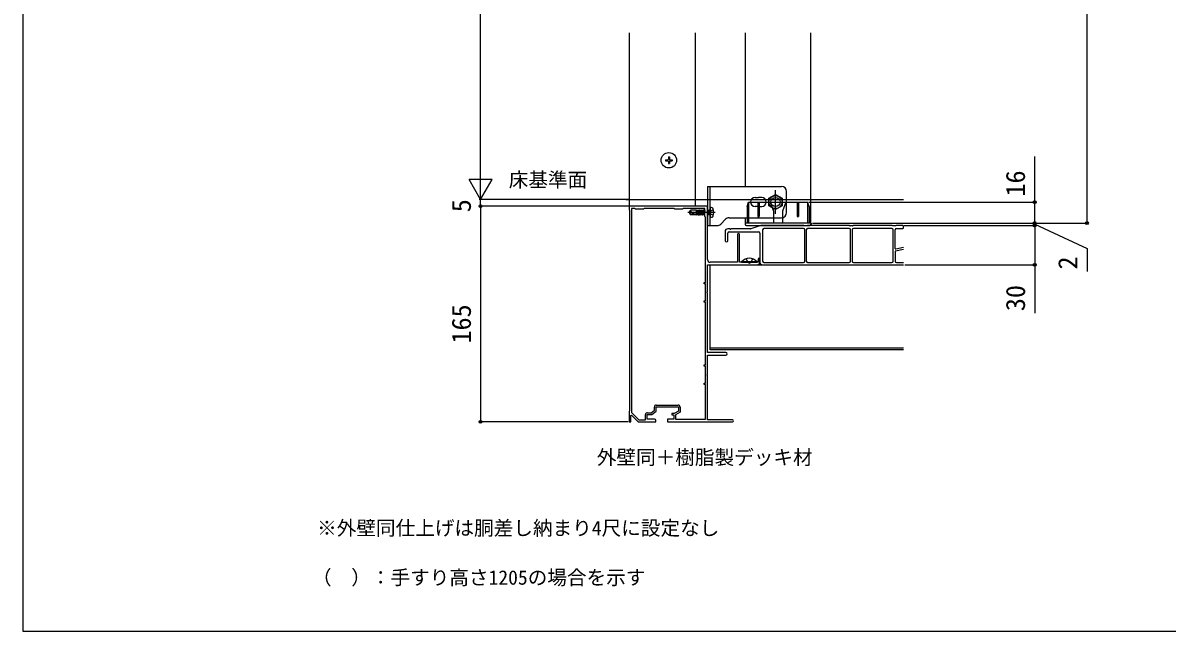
# Model space of a CAD drawing. Units: millimetres, scale not verified. Extents: x -875 to 875, y -1303 to 1295.
# Drawn here: x -875 to 0, y -1303 to -838 of the extents above; entities that cross this region are included whole.
import ezdxf
from ezdxf.enums import TextEntityAlignment as Align

# ---------------------------------------------------------------- set-up
doc = ezdxf.new("R2010")
doc.units = ezdxf.units.MM
doc.header["$LTSCALE"] = 8
for name, color, linetype in [('0-1_USER1', 3, 'Continuous'), ('0-2_YKK_11', 7, 'Continuous'), ('0-4_YKK_12', 2, 'Continuous'), ('0-5_YKK_13', 4, 'Continuous'), ('0-6_YKK_D', 6, 'Continuous'), ('0-7_YKK_ZWAK', 7, 'Continuous')]:
    doc.layers.add(name, color=color, linetype=linetype)
doc.styles.add('ＭＳ ゴシック', font='')
doc.styles.get('ＭＳ ゴシック').set_extended_font_data('MS Gothic')

msp = doc.modelspace()

# ---------------------------------------------------------------- linework, layer by layer
at = {"layer": '0-2_YKK_11'}
for p, q in [((-311.5, -1020.7), (-311.5, -1018.3)), ((-390.6, -1129.9), (-373.9, -1129.9))]:
    msp.add_line(p, q, dxfattribs=at)
for points in [[(-351.5, -1018.7), (-351.5, -977.7), (-373.042, -977.7), (-373.225, -977.82), (-373.775, -977.82), (-373.958, -977.7), (-394.042, -977.7), (-394.225, -977.82), (-394.775, -977.82), (-394.958, -977.7), (-403.042, -977.7), (-403.225, -977.82), (-403.775, -977.82), (-403.958, -977.7), (-411.5, -977.7), (-411.5, -980.7), (-411.2, -981)], [(-409.6, -979.5), (-409.6, -1135.572), (-403.885, -1141.2), (-398.9, -1141.2), (-398.9, -1137.2)], [(-372.4, -1131.4), (-372.4, -1135.254), (-375.9, -1137.254), (-375.9, -1140.7), (-353, -1140.7), (-353, -1114.2), (-354, -1114.2), (-354, -1113.2), (-353, -1113.2), (-353, -1100.2), (-354, -1100.2), (-354, -1099.2), (-353, -1099.2), (-353, -1051.2), (-354, -1051.2), (-354, -1050.2), (-353, -1050.2), (-353, -1037.2), (-354, -1037.2), (-354, -1036.2), (-353, -1036.2), (-353, -986.2), (-353.5, -985.7), (-353.5, -979.7), (-370, -979.7), (-370.5, -980.2), (-376.5, -980.2), (-377.2, -979.5), (-391.3, -979.5), (-391.5, -979.7), (-400, -979.7), (-400.5, -980.2), (-406.5, -980.2), (-407.2, -979.5), (-409.6, -979.5)], [(-411.2, -981), (-411.2, -1134.4), (-411.5, -1134.7), (-411.5, -1142.7), (-410, -1142.7), (-410, -1137.8), (-409.632, -1137.646), (-404.5, -1142.7), (-391, -1142.7), (-391, -1141.7)], [(-328.5, -999.4), (-328.5, -1020.7), (-349.5, -1020.7)], [(-312.7, -1018.3), (-312.7, -1020.7), (-319.042, -1020.7), (-319.225, -1020.82), (-319.775, -1020.82), (-319.958, -1020.7), (-327.1, -1020.7), (-327.1, -999.4)], [(-337.5, -1089.7), (-351.5, -1089.7), (-351.5, -1044.158), (-351.62, -1043.975), (-351.62, -1043.425), (-351.5, -1043.242), (-351.5, -1022.7), (-313.5, -1022.7)], [(-332.3, -1141.1), (-351.5, -1141.1), (-351.5, -1107.158), (-351.62, -1106.975), (-351.62, -1106.425), (-351.5, -1106.242), (-351.5, -1091.7), (-337.5, -1091.7)], [(-392, -1140.7), (-397.6, -1140.7), (-397.6, -1137), (-394.1, -1137), (-390.8, -1134.5), (-390.8, -1131.2), (-373.7, -1131.2), (-373.7, -1134.5), (-377.025, -1136.4), (-378.7, -1136.4), (-378.7, -1137.3), (-377.2, -1137.3), (-377.2, -1140.7), (-382, -1140.7), (-382, -1142.7), (-355.958, -1142.7), (-355.775, -1142.58), (-355.225, -1142.58), (-355.042, -1142.7), (-338.958, -1142.7), (-338.775, -1142.58), (-338.225, -1142.58), (-338.042, -1142.7), (-332.3, -1142.7)], [(-397.4, -1135.7), (-394.537, -1135.7), (-392.1, -1133.854), (-392.1, -1131.4)]]:
    msp.add_lwpolyline(points, dxfattribs=at)
for centre, radius, start, end in [((-327.8, -999.4), 0.7, 90.00001, 179.99999), ((-327.8, -999.4), 0.7, 0.00001, 89.99999), ((-349.5, -1018.7), 2, 180.00001, 269.99999), ((-313.5, -1020.7), 2, 270.00001, 359.99999), ((-312.1, -1018.3), 0.6, 90.00001, 179.99999), ((-312.1, -1018.3), 0.6, 0.00001, 89.99999), ((-337.5, -1090.7), 1, 0.00001, 89.99999), ((-337.5, -1090.7), 1, 270.00001, 359.99999), ((-397.4, -1137.2), 1.5, 90.00001, 179.99999), ((-390.6, -1131.4), 1.5, 90.00001, 179.99999), ((-373.9, -1131.4), 1.5, 0.00001, 89.99999), ((-392, -1141.7), 1, 0.00001, 89.99999), ((-332.3, -1141.9), 0.8, 0.00001, 89.99999), ((-332.3, -1141.9), 0.8, 270.00001, 359.99999)]:
    msp.add_arc(centre, radius, start, end, dxfattribs=at)
at = {"layer": '0-4_YKK_12'}
for p, q in [((-361, -845.2), (-361, -977.7)), ((-322.5, -962.7), (-322.5, -845.2)), ((-272.5, -990.7), (-272.5, -845.2)), ((-413.806, -972.7), (-201.5, -972.7)), ((-322.5, -990.7), (-322.5, -986.7)), ((-349.5, -1022.7), (-201.5, -1022.7)), ((-201.5, -1086.5), (-349.5, -1086.5))]:
    msp.add_line(p, q, dxfattribs=at)
for points in [[(-361, -977.7), (-411, -977.7), (-411, -845.2)], [(-201.5, -1087.7), (-349.5, -1087.7), (-349.5, -1022.7)]]:
    msp.add_lwpolyline(points, dxfattribs=at)
at = {"layer": '0-5_YKK_13'}
for p, q in [((-383.5, -942.35), (-383.5, -943.05)), ((-383.5, -942.35), (-381.85, -942.35)), ((-383.5, -943.05), (-381.85, -943.05)), ((-381.35, -940.2), (-380.65, -940.2)), ((-381.35, -940.2), (-381.35, -941.85)), ((-381.35, -943.55), (-381.35, -945.2)), ((-380.65, -940.2), (-380.65, -941.85)), ((-380.65, -943.55), (-380.65, -945.2)), ((-380.15, -942.35), (-378.5, -942.35)), ((-380.15, -943.05), (-378.5, -943.05)), ((-378.5, -942.35), (-378.5, -943.05)), ((-381.35, -945.2), (-380.65, -945.2)), ((-351.5, -962.7), (-295, -962.7)), ((-351.5, -962.7), (-351.5, -992.7)), ((-349.5, -992.7), (-349.5, -962.7)), ((-315, -971.2), (-312.5, -971.2)), ((-310, -971.2), (-312.5, -971.2)), ((-299.5, -983.7), (-299.5, -965.7)), ((-291, -982.7), (-291, -966.7)), ((-348.021, -979.096), (-349.5, -978.7)), ((-349.5, -978.7), (-349.5, -986.7)), ((-321.2, -977.997), (-320, -974.7)), ((-321.2, -977.997), (-321.2, -990.7)), ((-320, -974.7), (-320, -990.7)), ((-320, -974.7), (-303.5, -974.7)), ((-312.5, -978.2), (-315, -978.2)), ((-313, -974.7), (-313, -985.7)), ((-312.5, -978.2), (-310, -978.2)), ((-312, -974.7), (-312, -985.7)), ((-308.5, -974.7), (-290.5, -974.7)), ((-303.5, -974.7), (-301, -981.7)), ((-291.5, -974.7), (-294, -981.7)), ((-283, -974.7), (-283, -985.7)), ((-282, -974.7), (-282, -985.7)), ((-273.8, -977.997), (-275, -974.7)), ((-273.8, -977.997), (-273.8, -990.7)), ((-345.7, -982.7), (-366.5, -982.7)), ((-365.5, -982.7), (-364.438, -981)), ((-365.5, -982.7), (-364.438, -984.4)), ((-365.273, -982.604), (-360, -984.017)), ((-360, -981), (-364.438, -981)), ((-360, -984.4), (-364.438, -984.4)), ((-360, -984.4), (-360, -981)), ((-359.8, -981.225), (-360, -981)), ((-359.37, -984.8), (-360, -981.455)), ((-359.47, -984.8), (-360, -981.986)), ((-360, -983.545), (-359.831, -984.175)), ((-360, -984.175), (-359.831, -984.175)), ((-359.831, -984.175), (-359.47, -984.8)), ((-359.8, -981.225), (-359.222, -981.225)), ((-359.01, -984.175), (-359.8, -981.225)), ((-359.47, -984.8), (-359.37, -984.8)), ((-359.01, -984.175), (-359.37, -984.8)), ((-359.222, -981.225), (-358.431, -984.175)), ((-359.01, -984.175), (-358.431, -984.175)), ((-358.07, -984.8), (-358.861, -980.6)), ((-357.97, -984.8), (-358.761, -980.6)), ((-358.4, -981.225), (-358.761, -980.6)), ((-358.431, -984.175), (-358.07, -984.8)), ((-357.61, -984.175), (-358.4, -981.225)), ((-358.4, -981.225), (-357.822, -981.225)), ((-358.07, -984.8), (-357.97, -984.8)), ((-357.61, -984.175), (-357.97, -984.8)), ((-357.822, -981.225), (-357.031, -984.175)), ((-357.61, -984.175), (-355.631, -984.175)), ((-356.67, -984.8), (-357.461, -980.6)), ((-356.57, -984.8), (-357.361, -980.6)), ((-357, -981.225), (-357.361, -980.6)), ((-357.031, -984.175), (-356.67, -984.8)), ((-356.21, -984.175), (-357, -981.225)), ((-357, -981.225), (-356.422, -981.225)), ((-356.67, -984.8), (-356.57, -984.8)), ((-356.21, -984.175), (-356.57, -984.8)), ((-356.422, -981.225), (-356.061, -980.6)), ((-356.422, -981.225), (-355.631, -984.175)), ((-355.27, -984.8), (-356.061, -980.6)), ((-356.061, -980.6), (-355.961, -980.6)), ((-355.17, -984.8), (-355.961, -980.6)), ((-355.6, -981.225), (-355.961, -980.6)), ((-354.81, -984.175), (-355.6, -981.225)), ((-355.6, -981.225), (-355.022, -981.225)), ((-354.81, -984.175), (-355.17, -984.8)), ((-355.022, -981.225), (-354.661, -980.6)), ((-355.022, -981.225), (-354.231, -984.175)), ((-354.81, -984.175), (-354.231, -984.175)), ((-353.87, -984.8), (-354.661, -980.6)), ((-354.661, -980.6), (-354.561, -980.6)), ((-353.77, -984.8), (-354.561, -980.6)), ((-354.2, -981.225), (-354.561, -980.6)), ((-354.231, -984.175), (-353.87, -984.8)), ((-353.5, -983.838), (-354.2, -981.225)), ((-354.2, -981.225), (-353.622, -981.225)), ((-353.87, -984.8), (-353.77, -984.8)), ((-353.5, -984.332), (-353.77, -984.8)), ((-353.622, -981.225), (-353.5, -981.014)), ((-353.622, -981.225), (-353.5, -981.679)), ((-350.97, -984.8), (-351.5, -981.986)), ((-351.07, -984.8), (-351.5, -982.518)), ((-351.5, -983.919), (-351.431, -984.175)), ((-351.5, -984.175), (-351.431, -984.175)), ((-351.4, -981.225), (-350.822, -981.225)), ((-350.61, -984.175), (-350.97, -984.8)), ((-350.822, -981.225), (-350.461, -980.6)), ((-350.822, -981.225), (-350.031, -984.175)), ((-350.61, -984.175), (-350, -984.175)), ((-350.461, -980.6), (-350.361, -980.6)), ((-350, -983.049), (-350.461, -980.6)), ((-350, -981.225), (-350.361, -980.6)), ((-350, -982.517), (-350.361, -980.6)), ((-349.9, -981), (-350, -981)), ((-350, -984.4), (-350, -981)), ((-349.9, -984.4), (-350, -984.4)), ((-348.864, -981.442), (-349.533, -982.7)), ((-348.021, -986.304), (-349.5, -986.7)), ((-346.933, -980.5), (-348.864, -981.442)), ((-337.672, -987.872), (-341.328, -991.528)), ((-334.843, -986.7), (-295, -986.7)), ((-313, -985.7), (-312, -985.7)), ((-301, -981.7), (-301, -990.7)), ((-294, -981.7), (-294, -990.7)), ((-283, -985.7), (-282, -985.7)), ((-351.5, -992.7), (-344.157, -992.7)), ((-338, -997.2), (-338, -1004.2)), ((-334.52, -995.2), (-336, -995.2)), ((-335, -997.4), (-312.5, -997.4)), ((-318.576, -995.2), (-333.48, -995.2)), ((-322.7, -990.7), (-322.7, -991.7)), ((-272.3, -990.7), (-322.7, -990.7)), ((-321.7, -992.7), (-273.3, -992.7)), ((-310.573, -992.723), (-318.427, -995.177)), ((-278.073, -992.7), (-310.424, -992.7)), ((-309.3, -995.9), (-309.3, -1019.9)), ((-278.1, -994.9), (-308.3, -994.9)), ((-277.57, -992.829), (-277.93, -992.721)), ((-275.573, -992.85), (-277.427, -992.85)), ((-277.1, -1019.9), (-277.1, -995.9)), ((-275.9, -995.9), (-275.9, -1019.9)), ((-275.07, -992.721), (-275.43, -992.829)), ((-243.073, -992.7), (-274.927, -992.7)), ((-243.1, -994.9), (-274.9, -994.9)), ((-272.3, -990.7), (-272.3, -991.7)), ((-242.57, -992.829), (-242.93, -992.721)), ((-240.573, -992.85), (-242.427, -992.85)), ((-242.1, -1019.9), (-242.1, -995.9)), ((-240.9, -995.9), (-240.9, -1019.9)), ((-240.07, -992.721), (-240.43, -992.829)), ((-210.323, -992.7), (-239.927, -992.7)), ((-210.5, -994.9), (-239.9, -994.9)), ((-209.82, -992.829), (-210.18, -992.721)), ((-207.823, -992.85), (-209.677, -992.85)), ((-209.5, -1019.9), (-209.5, -995.9)), ((-208, -1010.09), (-208, -995.9)), ((-207.32, -992.721), (-207.68, -992.829)), ((-202, -992.7), (-207.177, -992.7)), ((-207, -994.9), (-202, -994.9)), ((-201.5, -994.4), (-201.5, -993.2)), ((-336, -1004.2), (-336, -998.4)), ((-311.5, -998.4), (-311.5, -1020.7)), ((-208, -1012.64), (-208, -1019.9)), ((-201.5, -1010.93), (-207.598, -1012.149)), ((-201.5, -1009.4), (-207.402, -1010.58)), ((-325.4, -1020.452), (-325.4, -1020.7)), ((-313.6, -1020.452), (-325.4, -1020.452)), ((-325.4, -1020.7), (-313.6, -1020.7)), ((-322, -1018.117), (-320.645, -1020.835)), ((-319.5, -1021.444), (-320.645, -1020.835)), ((-319.5, -1021.444), (-318.355, -1020.835)), ((-317, -1018.117), (-318.355, -1020.835)), ((-313.6, -1020.452), (-313.6, -1020.7)), ((-309.5, -1022.7), (-201.5, -1022.7)), ((-308.3, -1020.9), (-278.1, -1020.9)), ((-274.9, -1020.9), (-243.1, -1020.9)), ((-239.9, -1020.9), (-210.5, -1020.9)), ((-207, -1020.9), (-201.5, -1020.9))]:
    msp.add_line(p, q, dxfattribs=at)
msp.add_lwpolyline([(-299.5, -980.474), (-304.5, -977.587), (-304.5, -971.813), (-299.5, -968.927), (-294.5, -971.813), (-294.5, -977.587)], close=True, dxfattribs=at)
for points in [[(-291.5, -974.7), (-275, -974.7), (-275, -990.7)], [(-359.222, -981.225), (-358.861, -980.6), (-358.761, -980.6)], [(-357.822, -981.225), (-357.461, -980.6), (-357.361, -980.6)], [(-355.631, -984.175), (-355.27, -984.8), (-355.17, -984.8)], [(-350.61, -984.175), (-351.4, -981.225), (-351.5, -981.052)], [(-351.431, -984.175), (-351.07, -984.8), (-350.97, -984.8)], [(-346.933, -984.9), (-348.864, -983.958), (-349.533, -982.7)]]:
    msp.add_lwpolyline(points, dxfattribs=at)
for centre, radius in [((-381, -942.7), 5.9), ((-299.5, -974.7), 5), ((-299.5, -974.7), 3.5)]:
    msp.add_circle(centre, radius, dxfattribs=at)
for centre, radius, start, end in [((-381.85, -941.85), 0.5, 270, 0), ((-381.85, -943.55), 0.5, 0, 90), ((-380.15, -941.85), 0.5, 180, 270), ((-380.15, -943.55), 0.5, 90, 180), ((-315, -974.7), 3.5, 90, 270), ((-310, -974.7), 3.5, 270, 90), ((-295, -966.7), 4, 0, 90), ((-348.383, -980.449), 1.4, 14.32332, 75), ((-365.325, -982.797), 0.2, 75, 148), ((-366.407, -982.54), 2.5, 350.31336, 38.01351), ((-349.9, -980.6), 0.4, 270, 0), ((-349.9, -984.8), 0.4, 0, 90), ((-348.383, -984.951), 1.4, 285, 345.67668), ((-357.2, -982.7), 10.5, 345.67668, 14.32332), ((-334.843, -990.7), 4, 90, 134.99992), ((-295, -982.7), 4, 270, 0), ((-344.157, -988.7), 4, 270, 314.99992), ((-336, -997.2), 2, 90, 180), ((-335, -998.4), 1, 90, 180), ((-334.52, -995.5), 0.3, 30, 90), ((-334, -995.2), 0.3, 210, 330), ((-333.48, -995.5), 0.3, 90, 150), ((-321.7, -991.7), 1, 180, 270), ((-318.576, -994.7), 0.5, 270, 287.35402), ((-312.5, -998.4), 1, 0, 90), ((-310.424, -993.2), 0.5, 90, 107.35402), ((-308.3, -995.9), 1, 90, 180), ((-278.1, -995.9), 1, 0, 90), ((-278.073, -993.2), 0.5, 73.30076, 90), ((-277.427, -992.35), 0.5, 253.30076, 270), ((-274.9, -995.9), 1, 90, 180), ((-275.573, -992.35), 0.5, 270, 286.69924), ((-274.927, -993.2), 0.5, 90, 106.69924), ((-273.3, -991.7), 1, 270, 0), ((-243.1, -995.9), 1, 0, 90), ((-243.073, -993.2), 0.5, 73.30076, 90), ((-242.427, -992.35), 0.5, 253.30076, 270), ((-239.9, -995.9), 1, 90, 180), ((-240.573, -992.35), 0.5, 270, 286.69924), ((-239.927, -993.2), 0.5, 90, 106.69924), ((-210.5, -995.9), 1, 360, 90), ((-210.323, -993.2), 0.5, 73.30076, 90), ((-209.677, -992.35), 0.5, 253.30076, 270), ((-207, -995.9), 1, 90, 180), ((-207.823, -992.35), 0.5, 270, 286.69924), ((-207.177, -993.2), 0.5, 90, 106.69924), ((-202, -993.2), 0.5, 0, 90), ((-202, -994.4), 0.5, 270, 0), ((-337, -1004.2), 1, 180, 0), ((-207.5, -1010.09), 0.5, 180, 281.30993), ((-207.5, -1012.64), 0.5, 101.30993, 180), ((-319.5, -1025.4), 7.7, 39.98312, 140.01688), ((-309.5, -1020.7), 2, 180, 270), ((-308.3, -1019.9), 1, 180, 270), ((-278.1, -1019.9), 1, 270, 0), ((-274.9, -1019.9), 1, 180, 270), ((-243.1, -1019.9), 1, 270, 0), ((-239.9, -1019.9), 1, 180, 270), ((-210.5, -1019.9), 1, 270, 360), ((-207, -1019.9), 1, 180, 270)]:
    msp.add_arc(centre, radius, start, end, dxfattribs=at)
for centre, major_axis, start_param, end_param in [((-312.5, -976.617), (0, -1.38), 4.712389, 7.8539816), ((-282.5, -976.617), (0, 1.38), 1.5707963, 4.712389)]:
    msp.add_ellipse(centre, major_axis=major_axis, ratio=0.362319, start_param=start_param, end_param=end_param, dxfattribs=at)
at = {"layer": '0-6_YKK_D'}
for p, q in [((-61.263, -990.7), (-61.263, -413.7)), ((-525, -955.2), (-525, -423.2)), ((-525, -972.7), (-525, -942.389)), ((-525, -972.7), (-533.75, -957.545)), ((-516.25, -957.545), (-533.75, -957.545)), ((-525, -972.7), (-516.25, -957.545)), ((-525, -972.7), (-525, -968.4)), ((-412, -972.7), (-526, -972.7)), ((-412, -972.7), (-526, -972.7)), ((-412, -977.7), (-526, -977.7)), ((-412, -977.7), (-526, -977.7)), ((-525, -977.7), (-525, -972.7)), ((-525, -977.7), (-525, -1142.7)), ((-525, -977.7), (-525, -982)), ((-274, -974.7), (-100.263, -974.7)), ((-101.263, -990.7), (-101.263, -986.4)), ((-271.3, -990.7), (-60.263, -990.7)), ((-271.3, -990.7), (-100.263, -990.7)), ((-262.5, -990.7), (-100.263, -990.7)), ((-201, -992.7), (-100.263, -992.7)), ((-201, -992.7), (-100.263, -992.7)), ((-101.263, -990.7), (-101.263, -992.7)), ((-101.263, -990.7), (-101.263, -992.7)), ((-101.263, -992.7), (-101.263, -997)), ((-200.5, -1022.7), (-100.263, -1022.7)), ((-412.2, -1142.7), (-526, -1142.7))]:
    msp.add_line(p, q, dxfattribs=at)
for points in [[(-101.263, -990.7), (-101.263, -974.7), (-101.263, -939.968)], [(-101.263, -991.7), (-61.263, -1010.156), (-61.263, -1027.747)], [(-101.263, -992.7), (-101.263, -1022.7), (-101.263, -1059.591)]]:
    msp.add_lwpolyline(points, dxfattribs=at)
for centre in [(-525, -977.7), (-525, -977.7), (-101.263, -974.7), (-101.263, -990.7), (-101.263, -990.7), (-101.263, -992.7), (-101.263, -992.7), (-61.263, -990.7), (-101.263, -1022.7), (-525, -1142.7)]:
    msp.add_circle(centre, 1.075, dxfattribs=at)
at = {"layer": '0-7_YKK_ZWAK'}
msp.add_line((-875, 1247.3), (-875, -1302.7), dxfattribs=at)
msp.add_lwpolyline([(-875, -1302.7), (875, -1302.7), (875, 1247.3)], dxfattribs=at)

# ---------------------------------------------------------------- texts
at = {"layer": '0-1_USER1', "style": 'ＭＳ ゴシック'}
for s, p in [('床基準面', (-503.449, -966.427)), ('外壁同＋樹脂製デッキ材', (-436.122, -1178.626)), ('※外壁同仕上げは胴差し納まり4尺に設定なし', (-650, -1232.7)), ('（\u3000）：手すり高さ1205の場合を示す', (-653.92, -1270.513))]:
    msp.add_text(s, height=11, dxfattribs=at).set_placement(p, align=Align.BOTTOM_LEFT)
at = {"layer": '0-6_YKK_D', "style": 'ＭＳ ゴシック'}
for s, p in [('16', (-104.263, -970.468)), ('5', (-528, -982.473)), ('2', (-64.263, -1026.224)), ('30', (-104.263, -1058.068)), ('165', (-528, -1082.814))]:
    msp.add_text(s, height=14.66, rotation=90, dxfattribs=at).set_placement(p, align=Align.BOTTOM_LEFT)

doc.saveas('drawing.dxf')
